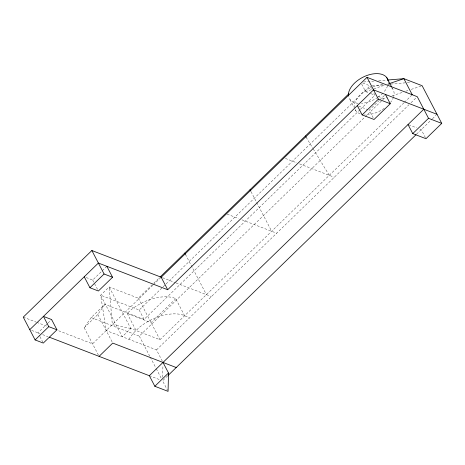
<?xml version="1.0" encoding="UTF-8"?>
<svg xmlns="http://www.w3.org/2000/svg" width="465" height="465" viewBox="0 0 465 465"><rect width="100%" height="100%" fill="white"/><g stroke="black" fill="none" stroke-linecap="round" stroke-linejoin="round"><path stroke-width="0.35" stroke-dasharray="2.33 1.74" d="M162.651 377.272L162.942 365.263M98.429 355.103L84.182 327.744L91.181 317.578L104.846 304.308L144.063 319.403L359.84 109.891M84.182 327.744L97.853 314.468L104.846 304.308M128.898 339.287L133.321 333.132L139.953 326.883A37.351 21.739 -27.5 0 1 182.065 314.706L188.209 317.264L189.156 318.188M47.564 323.477L37.95 332.818L39.618 336.021M48.069 322.983L51.615 319.542M86.188 277.541L92.698 280.052L106.346 266.8M162.355 361.183L156.484 349.907L106.223 330.551L100.649 295.194L109.141 286.946L138.332 298.181L153.299 283.65M153.81 283.15L159.489 277.64M152.857 285.278L92.558 343.827L57.567 330.353M153.374 284.772L160.652 277.71M403.951 102.817L159.954 339.723L130.77 328.488L122.272 336.736L100.649 295.194L139.18 310.033L370.076 85.839L372.029 89.588M360.363 109.385L374.959 95.215L373.331 92.093M379.359 100.359L369.222 110.205L373.407 118.238M379.864 99.865L384.427 95.435M175.735 298.699L151.067 322.652L127.195 313.462L131.066 309.812A37.351 21.739 -27.5 0 1 173.183 297.635L175.735 298.699L184.622 315.77M91.181 317.578L139.297 336.108L382.3 100.161M382.823 99.655L383.863 98.644L387.281 97.487M404.469 102.312L411.728 95.261M156.484 349.907L408.979 104.747M411.048 102.736L416.239 97.702M167.627 375.889L162.564 380.8L167.417 390.118M416.576 134.17L431.939 119.255M432.444 118.761L436.007 115.303M361.706 84.119L365.612 91.617L373.128 89.077M373.808 88.844L384.741 85.147M387.479 84.223L388.845 83.758M392.065 95.871L402.998 92.175M405.73 91.25L408.462 90.326M411.194 89.402L422.127 85.7M372.221 85.659L382.242 84.804M387.961 84.322L390.112 84.136M390.827 84.078L406.561 82.735M407.282 82.677L410.142 82.433M363.607 82.003L373.674 81.172M378.708 80.753L386.618 80.102M362.735 83.014L370.076 85.839M365.612 91.617L370.285 93.413M370.954 93.674L374.959 95.215M378.138 96.441L383.863 98.644M408.694 124.789L416.628 127.84M419.936 129.113L421.255 129.625L425.667 138.099M358.643 106.13L367.902 109.694M285.382 158.431L296.856 162.855M299.559 163.895L334.289 177.27M227.094 214.109L238.568 218.533M241.945 219.829L276.675 233.203M162.523 277.721L175.346 282.662M176.026 282.923L211.43 296.56M23.25 317.136L36.038 322.059M36.706 322.321L47.471 326.465M31.661 330.394L39.961 333.591M42.652 334.626L48.023 336.695M149.341 375.708L159.919 379.783M306.127 137.216L312.84 148.283M313.218 148.899L329.261 175.334M391.937 87.589L392.594 88.85M349.965 99.504L353.9 107.066M355.214 109.589L355.87 110.85M251.024 191.65L271.653 231.268M185.448 254.361L206.402 294.624M138.332 298.181L159.954 339.723M139.18 310.033L144.063 319.403M139.297 336.108L149.933 356.539M150.265 357.178L155.92 368.03M156.252 368.669L161.57 378.888M127.195 313.462L136.082 330.534M92.698 280.052L98.063 290.358M97.853 314.468L112.42 342.461M39.949 336.666L43.292 343.077M391.687 87.862A21.477 12.503 -27.5 0 1 393.686 96.581M393.483 97.22A21.477 12.503 -27.5 0 1 390.513 102.48M384.253 108.345A21.477 12.503 -27.5 0 1 364.676 114.692M360.212 113.844A21.477 12.503 -27.5 0 1 354.894 109.147M354.504 107.88A21.477 12.503 -27.5 0 1 371.552 87.327M372.843 86.827A21.477 12.503 -27.5 0 1 385.072 85.118M388.165 81.131A21.477 12.503 -27.5 0 1 388.072 83.985M387.572 85.874A21.477 12.503 -27.5 0 1 383.346 92.616M382.91 93.081A21.477 12.503 -27.5 0 1 378.347 96.999M377.778 97.394A21.477 12.503 -27.5 0 1 361.468 103.329M358.12 103.3A21.477 12.503 -27.5 0 1 348.599 96.534M130.77 328.488L112.327 324.628L109.141 286.946L130.77 328.488"/><path stroke-width="0.7" d="M163.006 362.438L168.504 372.994L168.063 391.361L154.833 386.27L149.341 375.708L49.366 337.212M437.024 114.314L373.54 89.867L167.696 289.736L161.169 277.204L91.867 250.519L23.25 317.136L35.113 339.932L43.292 343.077L56.957 329.807L51.615 319.542L43.443 316.398L48.784 326.657L56.957 329.807M29.772 329.668L98.388 263.045L167.696 289.736M35.113 339.932L48.784 326.657M89.937 287.742L104.09 274.001L112.553 277.256L98.4 291.003L89.937 287.742L84.235 276.791M160.006 277.134L348.831 93.796M161.169 277.204L367.013 77.341L417.274 96.691L428.527 118.302L441.75 123.394L425.981 138.704L412.757 133.612L408.032 124.533M99.08 356.359L112.745 343.083L176.235 367.53M362.148 114.896L378.365 99.144L390.269 103.73L374.052 119.476L362.148 114.896L357.318 105.619M149.341 375.708L423.801 109.223M412.757 133.612L428.527 118.302M154.833 386.27L168.504 372.994M168.132 375.395L416.053 134.676M389.525 83.526L403.876 78.672L422.127 85.7L441.75 123.394M387.339 80.044L403.876 78.672L412.252 94.755M305.377 135.983L306.127 137.216M386.682 77.498L391.606 86.955M385.444 94.453L390.269 103.73M367.013 77.341L378.365 99.144M250.025 189.732L250.693 191.01M184.779 253.082L185.448 254.361M106.851 266.306L112.553 277.256M91.867 250.519L104.09 274.001M348.483 95.871A21.477 12.503 -27.5 0 1 366.158 75.772A21.477 12.503 -27.5 0 1 388.048 80.468"/></g></svg>
